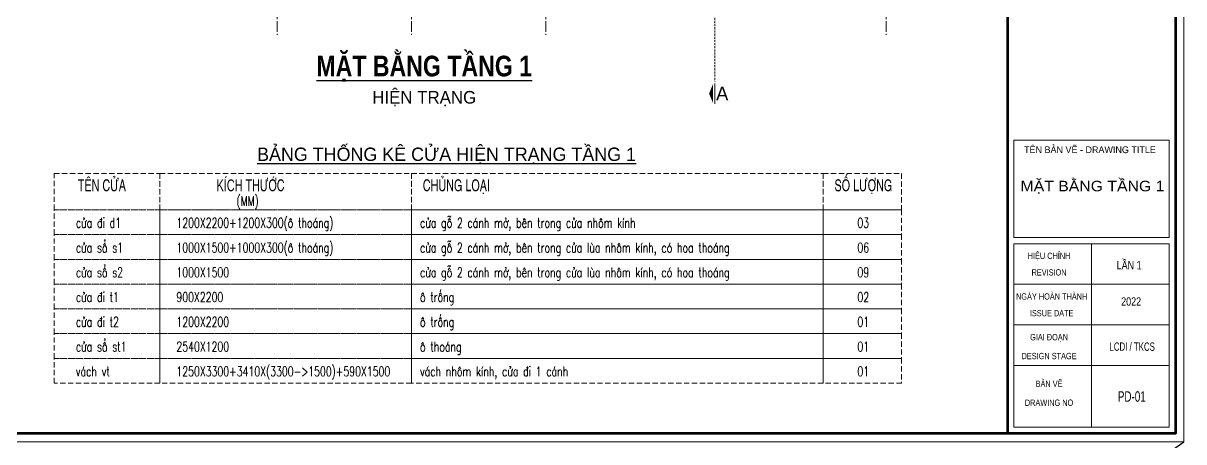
# Model space of a CAD drawing. Header units: millimetres. Extents: x 5243337 to 5938936, y 490824 to 785930.
# Drawn here: x 5318515 to 5346149, y 646948 to 656914 of the extents above; entities that cross this region are included whole.
import ezdxf
from ezdxf.enums import TextEntityAlignment as Align

# ---------------------------------------------------------------- set-up
doc = ezdxf.new("R2010")
doc.units = ezdxf.units.MM
doc.header["$MEASUREMENT"] = 0
doc.linetypes.add('CENTER', pattern=[2, 1.25, -0.25, 0.25, -0.25])
doc.linetypes.add('HIDDEN', pattern=[0.375, 0.25, -0.125])
doc.layers.get('0').update_dxf_attribs({"lineweight": 0})
doc.layers.get('Defpoints').update_dxf_attribs({"lineweight": 0})
doc.layers.add('KCS_Plotter', color=11, linetype='Continuous', plot=False)
for name, color, linetype, lineweight in [('Khungten_LCDI', 7, 'Continuous', 25), ('LC Khac', 4, 'Continuous', 9), ('LC MANH DUT', 35, 'HIDDEN', 5), ('LC Net thay', 7, 'Continuous', 25), ('LC Text1', 3, 'Continuous', 20), ('LC Text2', 7, 'Continuous', 25), ('truc', 76, 'CENTER', 9)]:
    doc.layers.add(name, color=color, linetype=linetype, lineweight=lineweight)
doc.styles.add('Khungten', font='VHAVAN.TTF', dxfattribs={"width": 0.9, "height": 5000})
doc.styles.add('LC 1', font='VHAVANB.TTF')
doc.styles.add('LC 2', font='VHARIALN.TTF', dxfattribs={"width": 0.7})
doc.styles.add('LC 3', font='vnsimli.shx', dxfattribs={"width": 0.75})
doc.styles.add('LC3', font='VHARIALB.TTF', dxfattribs={"width": 0.8})
doc.styles.add('Title', font='VHBLACK.TTF')

# ---------------------------------------------------------------- blocks, each defined once
blk = doc.blocks.new('TIEUDE1')
at = {"layer": 'LC Text2', "color": 7, "style": 'LC 1'}
blk.add_attdef('TIªU§Ò', text='', height=5, dxfattribs=at).set_placement((0, 0), align=Align.BOTTOM_CENTER)
blk.add_attdef('TL', text='', height=3, dxfattribs=at).set_placement((0, -2), align=Align.TOP_CENTER)
blk = doc.blocks.new('TIEUDE2')
at = {"layer": 'LC Text2', "color": 7, "style": 'LC 1'}
blk.add_attdef('%%UTIªU§Ò', text='', height=3.5, dxfattribs=at).set_placement((0, 0), align=Align.BOTTOM_CENTER)
blk.add_attdef('TL', text='', height=2.2, dxfattribs=at).set_placement((0, -1.8), align=Align.TOP_CENTER)
blk = doc.blocks.new('*U76')
at = {"layer": 'LC Khac', "color": 1, "ltscale": 2}
for p, q in [((0, 485), (0, 0)), ((0, -18559), (0, -19044))]:
    blk.add_line(p, q, dxfattribs=at)
for points in [[(134, 243, 0, 471, 0), (37, 243, 275, 275, 0)], [(134, -18802, 0, 471, 0), (37, -18802, 275, 275, 0)]]:
    blk.add_lwpolyline(points, format="xyseb", dxfattribs=at)
at = {"layer": 'LC MANH DUT', "ltscale": 200}
blk.add_line((0, -49), (0, -18515), dxfattribs=at)
at = {"ltscale": 2, "style": 'LC 1'}
for p in [(-179, 243), (-179, -18802)]:
    blk.add_attdef('LC', text='', height=330, dxfattribs=at).set_placement(p, align=Align.MIDDLE_CENTER)
blk = doc.blocks.new('lcdi fix1')
at = {"layer": 'Defpoints', "lineweight": 0}
blk.add_lwpolyline([(-1200, -14850), (-1200, 14850), (40800, 14850), (40800, -14850)], close=True, dxfattribs=at)
at = {"layer": 'Khungten_LCDI', "color": 5, "lineweight": 60}
blk.add_line((36600, 14650), (36600, -14650), dxfattribs=at)
at = {"layer": 'Khungten_LCDI', "color": 5, "lineweight": 25}
blk.add_line((40600, -14650), (40600, 14650), dxfattribs=at)
at = {"layer": 'Khungten_LCDI', "color": 9, "lineweight": 15}
for p, q in [((38600, -10133), (38600, -14500)), ((40450, -11100), (36750, -11100)), ((40450, -12067), (36750, -12067)), ((40450, -13033), (36750, -13033))]:
    blk.add_line(p, q, dxfattribs=at)
at = {"layer": 'Khungten_LCDI', "color": 5, "lineweight": 60}
blk.add_lwpolyline([(0, -14650), (0, 14650), (40600, 14650), (40600, -14650)], close=True, dxfattribs=at)
at = {"layer": 'Khungten_LCDI', "color": 9, "lineweight": 15}
for points in [[(36750, -9983), (40450, -9983), (40450, -7667), (36750, -7667)], [(36750, -14500), (40450, -14500), (40450, -10133), (36750, -10133)]]:
    blk.add_lwpolyline(points, close=True, dxfattribs=at)
at = {"color": 7, "style": 'Khungten'}
blk.add_text('tªn b¶n vÏ - drawing title', height=160, dxfattribs=at).set_placement((38566, -7977), align=Align.CENTER)
at = {"color": 7}
for s, height, style, width, p in [('hiÖu chØnh', 150, 'Khungten', 0.8, (37592, -10499)), ('revision', 150, 'Khungten', 0.8, (37592, -10891)), ('ngµy hoµn thµnh', 150, 'Khungten', 0.8, (37654, -11466)), ('issue date', 150, 'Khungten', 0.8, (37654, -11862)), ('giai ®o¹n', 150, 'Khungten', 0.8, (37592, -12433)), ('lcdi / tkCS', 200, 'Title', 0.7, (39571, -12684)), ('design stage', 150, 'Khungten', 0.8, (37592, -12883)), ('b¶n vÏ', 150, 'Khungten', 0.8, (37592, -13544)), ('drawing nO', 150, 'Khungten', 0.8, (37592, -13994))]:
    blk.add_text(s, height=height, dxfattribs=dict(at, style=style, width=width)).set_placement(p, align=Align.CENTER)
at = {"color": 7, "style": 'Khungten', "width": 0.8}
for tag, p in [('REVISION', (39499, -10746)), ('NGAYHT', (39546, -11609))]:
    blk.add_attdef(tag, text='', height=200, dxfattribs=at).set_placement(p, align=Align.CENTER)
at = {"layer": 'LC Text1', "style": 'Title', "width": 1.485915}
for tag, p, p2 in [('TENBANVE1', (36913, -8886), (40339, -8886)), ('TENBANVE2', (36913, -9562), (40339, -9562))]:
    blk.add_attdef(tag, text='', height=250, dxfattribs=at).set_placement(p, p2, align=Align.FIT)
at = {"layer": 'LC Text1', "style": 'Title', "width": 0.7}
blk.add_attdef('SOBANVE', text='', height=250, dxfattribs=at).set_placement((39562, -13896), align=Align.CENTER)

msp = doc.modelspace()

# ---------------------------------------------------------------- linework, layer by layer
at = {"layer": 'KCS_Plotter'}
msp.add_line((5304149.2, 617247.8), (5346149.2, 646947.8), dxfattribs=at)
at = {"layer": 'LC MANH DUT', "ltscale": 500}
for points in [[(5319251, 653334), (5321769.5, 653334), (5321769.5, 652470.7), (5319251, 652470.7)], [(5321769.5, 653334), (5327758.8, 653334), (5327758.8, 652470.7), (5321769.5, 652470.7)], [(5327758.8, 653334), (5337561.5, 653334), (5337561.5, 652470.7), (5327758.8, 652470.7)], [(5337561.5, 653334), (5339430.4, 653334), (5339430.4, 652470.7), (5337561.5, 652470.7)], [(5319251, 652470.7), (5321769.5, 652470.7), (5321769.5, 651881.3), (5319251, 651881.3)], [(5321769.5, 652470.7), (5327758.8, 652470.7), (5327758.8, 651881.3), (5321769.5, 651881.3)], [(5327758.8, 652470.7), (5337561.5, 652470.7), (5337561.5, 651881.3), (5327758.8, 651881.3)], [(5337561.5, 652470.7), (5339430.4, 652470.7), (5339430.4, 651881.3), (5337561.5, 651881.3)], [(5319251, 651881.3), (5321769.5, 651881.3), (5321769.5, 651291.8), (5319251, 651291.8)], [(5321769.5, 651881.3), (5327758.8, 651881.3), (5327758.8, 651291.8), (5321769.5, 651291.8)], [(5327758.8, 651881.3), (5337561.5, 651881.3), (5337561.5, 651291.8), (5327758.8, 651291.8)], [(5337561.5, 651881.3), (5339430.4, 651881.3), (5339430.4, 651291.8), (5337561.5, 651291.8)], [(5319251, 651291.8), (5321769.5, 651291.8), (5321769.5, 650702.4), (5319251, 650702.4)], [(5321769.5, 651291.8), (5327758.8, 651291.8), (5327758.8, 650702.4), (5321769.5, 650702.4)], [(5327758.8, 651291.8), (5337561.5, 651291.8), (5337561.5, 650702.4), (5327758.8, 650702.4)], [(5337561.5, 651291.8), (5339430.4, 651291.8), (5339430.4, 650702.4), (5337561.5, 650702.4)], [(5319251, 650702.4), (5321769.5, 650702.4), (5321769.5, 650113), (5319251, 650113)], [(5321769.5, 650702.4), (5327758.8, 650702.4), (5327758.8, 650113), (5321769.5, 650113)], [(5327758.8, 650702.4), (5337561.5, 650702.4), (5337561.5, 650113), (5327758.8, 650113)], [(5337561.5, 650702.4), (5339430.4, 650702.4), (5339430.4, 650113), (5337561.5, 650113)], [(5319251, 650113), (5321769.5, 650113), (5321769.5, 649523.6), (5319251, 649523.6)], [(5321769.5, 650113), (5327758.8, 650113), (5327758.8, 649523.6), (5321769.5, 649523.6)], [(5327758.8, 650113), (5337561.5, 650113), (5337561.5, 649523.6), (5327758.8, 649523.6)], [(5337561.5, 650113), (5339430.4, 650113), (5339430.4, 649523.6), (5337561.5, 649523.6)], [(5319251, 649523.6), (5321769.5, 649523.6), (5321769.5, 648934.1), (5319251, 648934.1)], [(5321769.5, 649523.6), (5327758.8, 649523.6), (5327758.8, 648934.1), (5321769.5, 648934.1)], [(5327758.8, 649523.6), (5337561.5, 649523.6), (5337561.5, 648934.1), (5327758.8, 648934.1)], [(5337561.5, 649523.6), (5339430.4, 649523.6), (5339430.4, 648934.1), (5337561.5, 648934.1)], [(5319251, 648934.1), (5321769.5, 648934.1), (5321769.5, 648344.7), (5319251, 648344.7)], [(5321769.5, 648934.1), (5327758.8, 648934.1), (5327758.8, 648344.7), (5321769.5, 648344.7)], [(5327758.8, 648934.1), (5337561.5, 648934.1), (5337561.5, 648344.7), (5327758.8, 648344.7)], [(5337561.5, 648934.1), (5339430.4, 648934.1), (5339430.4, 648344.7), (5337561.5, 648344.7)]]:
    msp.add_lwpolyline(points, close=True, dxfattribs=at)
at = {"layer": 'truc', "ltscale": 200}
for p, q in [((5324560.9, 673758.7), (5324560.9, 656634.2)), ((5324560.9, 673758.7), (5324560.9, 656634.2)), ((5327760.9, 673758.7), (5327760.9, 656634.2)), ((5330960.9, 673758.7), (5330960.9, 656634.2)), ((5339060.9, 673758.7), (5339060.9, 656634.2))]:
    msp.add_line(p, q, dxfattribs=at)

# ---------------------------------------------------------------- block references
ref = msp.add_blockref('*U76', (5334980, 674040.4), dxfattribs=dict(xscale=-1))
ref.add_attrib('LC', 'A', dxfattribs={"ltscale": 2, "height": 330, "style": 'LC 1'}).set_placement((5335158.8, 655238.6), align=Align.MIDDLE_CENTER)
ref.add_attrib('LC', 'A', dxfattribs={"ltscale": 2, "height": 330, "style": 'LC 1'}).set_placement((5335158.8, 674283.1), align=Align.MIDDLE_CENTER)
at = {"layer": 'LC Net thay'}
ref = msp.add_blockref('lcdi fix1', (5305349.2, 661797.8), dxfattribs=at)
ref.add_attrib('NGAYHT', '2022', dxfattribs={"layer": 'LC Text1', "height": 200, "style": 'Khungten', "width": 0.8}).set_placement((5344895.4, 650188.5), align=Align.CENTER)
ref.add_attrib('REVISION', 'lÇn 1', dxfattribs={"layer": 'LC Text1', "height": 200, "style": 'Khungten', "width": 0.8}).set_placement((5344848, 651051.5), align=Align.CENTER)
ref.add_attrib('SOBANVE', 'pd-01', dxfattribs={"layer": 'LC Text1', "height": 250, "style": 'Title', "width": 0.7}).set_placement((5344911.3, 647901.6), align=Align.CENTER)
ref.add_attrib('TENBANVE1', 'mÆt b»ng tÇng 1', dxfattribs={"layer": 'LC Text1', "height": 250, "style": 'Title', "width": 0.939407}).set_placement((5342261.9, 652912.1), (5345688.4, 652912.1), align=Align.FIT)
at = {"layer": 'LC Text2'}
ref = msp.add_blockref('TIEUDE1', (5328063.5, 655500), dxfattribs=dict(at, xscale=100.0000000001933, yscale=100.0000000001933, zscale=100.0000000001933))
ref.add_attrib('TIªU§Ò', '%%UmÆt b»ng tÇng 1', dxfattribs={"color": 7, "height": 492.441, "style": 'LC3', "width": 0.8}).set_placement((5328063.5, 655500), align=Align.BOTTOM_CENTER)
ref.add_attrib('TL', 'hiÖn tr¹ng', dxfattribs={"color": 7, "height": 300, "style": 'LC 1'}).set_placement((5328063.5, 655300), align=Align.TOP_CENTER)
ref = msp.add_blockref('TIEUDE2', (5328595.2, 653538.5), dxfattribs=dict(at, xscale=93.7500000001812, yscale=93.7500000001812, zscale=93.7500000001812))
ref.add_attrib('%%UTIªU§Ò', '%%Ub¶ng thèng kª cöa hiÖn tr¹ng tÇng 1', dxfattribs={"color": 7, "height": 318.389, "style": 'LC 1'}).set_placement((5328595.2, 653538.5), align=Align.BOTTOM_CENTER)

# ---------------------------------------------------------------- texts
at = {"layer": 'LC Text1', "style": 'LC 3', "width": 0.7}
for s, height, p in [('(MM)', 232.51, (5323594.2, 652564)), ('cöa ®i d1', 232.51, (5319769.2, 652044.5)), ('1200X2200+1200X300(« tho¸ng)', 232.515, (5322163.1, 652044.5)), ('cöa gç 2 c¸nh më, bªn trong cöa nh«m kÝnh', 232.515, (5327963.1, 652044.5)), ('03', 232.51, (5338378, 652044.5)), ('cöa sæ s1', 232.51, (5319769.2, 651455.1)), ('1000X1500+1000X300(« tho¸ng)', 232.515, (5322163.1, 651455.1)), ('cöa gç 2 c¸nh më, bªn trong cöa lïa nh«m kÝnh, cã hoa tho¸ng', 232.515, (5327963.1, 651455.1)), ('06', 232.51, (5338378, 651455.1)), ('cöa sæ s2', 232.51, (5319769.2, 650865.7)), ('1000X1500', 232.51, (5322163.1, 650865.7)), ('cöa gç 2 c¸nh më, bªn trong cöa lïa nh«m kÝnh, cã hoa tho¸ng', 232.515, (5327963.1, 650865.7)), ('09', 232.51, (5338378, 650865.7)), ('cöa ®i t1', 232.51, (5319769.2, 650276.3)), ('« trèng', 232.51, (5327963.1, 650276.3)), ('900X2200', 232.51, (5322163.1, 650276.3)), ('02', 232.51, (5338378, 650276.3)), ('« trèng', 232.51, (5327963.1, 649686.8)), ('cöa ®i t2', 232.51, (5319769.2, 649686.8)), ('1200X2200', 232.51, (5322163.1, 649686.8)), ('01', 232.51, (5338378, 649686.8)), ('cöa sæ st1', 232.51, (5319769.2, 649097.4)), ('2540X1200', 232.51, (5322163.1, 649097.4)), ('« tho¸ng', 232.51, (5327963.1, 649097.4)), ('01', 232.51, (5338378, 649097.4)), ('v¸ch vt', 232.51, (5319769.2, 648508)), ('1250X3300+3410X(3300->1500)+590X1500', 232.515, (5322163.1, 648508)), ('v¸ch nh«m kÝnh, cöa ®i 1 c¸nh', 232.515, (5327963.1, 648508)), ('01', 232.51, (5338378, 648508))]:
    msp.add_text(s, height=height, dxfattribs=at).set_placement(p)
at = {"layer": 'LC Text2', "lineweight": -2, "style": 'LC 2', "width": 0.8}
for s, p in [('tªn cöa', (5319813.9, 652914.1)), ('chñng lo¹i', (5328029.9, 652914.1)), ('sè l\xadîng', (5337832.6, 652914.1)), ('kÝch th\xadíc', (5323119.7, 652914.1))]:
    msp.add_text(s, height=281.25, dxfattribs=at).set_placement(p)

doc.saveas('drawing.dxf')
